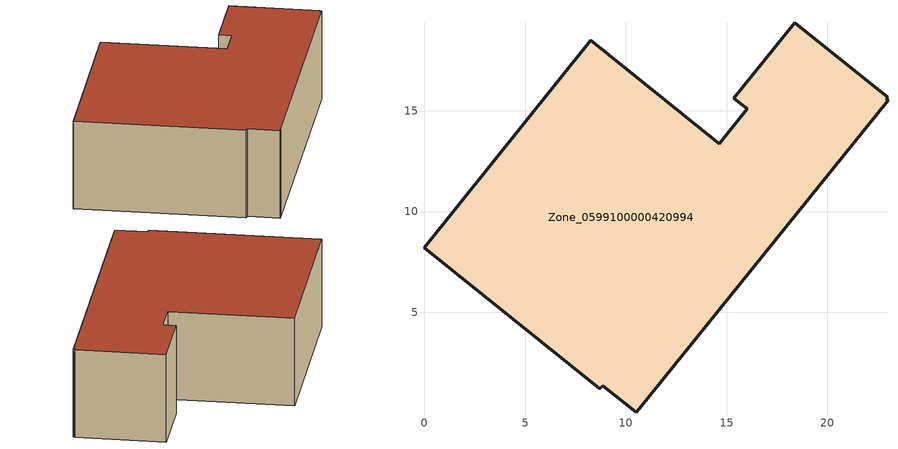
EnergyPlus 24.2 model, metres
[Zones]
Zone_0599100000420994
 floor ground (C_G): 23.02,15.52 10.67,0.2 10.53,0.03 8.84,1.35 8.71,1.21 0,8.21 8.25,18.5 14.63,13.36 16.02,15.09 15.37,15.62 18.4,19.38 23.01,15.68 22.93,15.59 z0
 wall outside (C_F): 15.37,15.62 16.02,15.09 14.63,13.36 8.25,18.5 0,8.21 8.71,1.21 8.84,1.35 10.53,0.03 10.67,0.2 23.02,15.52 22.93,15.59 23.01,15.68 18.4,19.38 15.37,15.62 z0:6.07
 roof outside (C_R): 22.93,15.59 23.01,15.68 18.4,19.38 15.37,15.62 16.02,15.09 14.63,13.36 8.25,18.5 0,8.21 8.71,1.21 8.84,1.35 10.53,0.03 10.67,0.2 23.02,15.52 z6.07
[BUILDING]
Pand.0599100000420994: North Axis=0; Terrain=City; Loads Convergence Tolerance Value=0.04; Temperature Convergence Tolerance Value=0.4; Solar Distribution=FullExterior; Maximum Number of Warmup Days=25; Minimum Number of Warmup Days=1
[Site:Location]
Rotterdam.The.Hague.AP_ZH_NLD Design_Conditions: Latitude=51.96; Longitude=4.45; Time Zone=1; Elevation=-4.5
[SITE:GROUNDTEMPERATURE:BUILDINGSURFACE]
18, 18, 18, 18, 18, 18, 18, 18, 18, 18, 18, 18
[MATERIAL] Thermal Absorptance=0.9; Solar Absorptance=0.7; Visible Absorptance=0.7
Name | Roughness | Thickness | Conductivity | Density | Specific Heat
G.D.1992-2005 | MediumSmooth | 0.15 | 0.06 | 540 | 1210
F.D.1992-2005 | Rough | 0.3 | 0.12 | 1920 | 840
R.D.1992-2005 | MediumRough | 0.2 | 0.08 | 1500 | 1000
[CONSTRUCTION]
C_G: G.D.1992-2005
C_F: F.D.1992-2005
C_R: R.D.1992-2005
[ZONE]
Zone_0599100000420994: Type=1; Multiplier=1; Ceiling Height=Autocalculate; Volume=Autocalculate; Floor Area=autocalculate; Part of Total Floor Area=Yes
[ZONEINFILTRATION:DESIGNFLOWRATE]
Infil_Zone_0599100000420994: Zone or ZoneList or Space or SpaceList=Zone_0599100000420994; Schedule=AlwaysOn; Design Flow Rate Calculation Method=Flow/Area; Flow Rate per Floor Area=0.0021; Constant Term Coefficient=1; Temperature Term Coefficient=0; Velocity Term Coefficient=0; Velocity Squared Term Coefficient=0
[HVACTEMPLATE:ZONE:IDEALLOADSAIRSYSTEM]
Zone_0599100000420994: Maximum Heating Supply Air Temperature=50; Minimum Cooling Supply Air Temperature=13; Maximum Heating Supply Air Humidity Ratio=0.0156; Minimum Cooling Supply Air Humidity Ratio=0.0077; Heating Limit=NoLimit; Cooling Limit=NoLimit; Dehumidification Control Type=ConstantSensibleHeatRatio; Cooling Sensible Heat Ratio=0.7; Dehumidification Setpoint=60; Humidification Control Type=None; Humidification Setpoint=30; Outdoor Air Method=None; Outdoor Air Flow Rate per Person=0.00944; Outdoor Air Flow Rate per Zone Floor Area=0; Outdoor Air Flow Rate per Zone=0; Demand Controlled Ventilation Type=None; Outdoor Air Economizer Type=NoEconomizer; Heat Recovery Type=None; Sensible Heat Recovery Effectiveness=0.7; Latent Heat Recovery Effectiveness=0.65
[ZONECONTROL:THERMOSTAT]
ThermostatControl_Zone_0599100000420994: Zone or ZoneList=Zone_0599100000420994; Control Type Schedule=DualSetpointControlType; Control 1=Thermostat_Zone_0599100000420994; Temperature Difference Between Cutout And Setpoint=0
[THERMOSTATSETPOINT:DUALSETPOINT]
Thermostat_Zone_0599100000420994: Heating Setpoint Temperature Schedule=HeatingSetpoint_Zone_0599100000420994; Cooling Setpoint Temperature Schedule=CoolingSetpoint_Zone_0599100000420994
[SCHEDULE:COMPACT]
HeatingSetpoint_Zone_0599100000420994: Through: 12/31, For: AllDays, Until: 24:00, 21
CoolingSetpoint_Zone_0599100000420994: Through: 12/31, For: AllDays, Until: 24:00, 24
DualSetpointControlType: Through: 12/31, For: AllDays, Until: 24:00, 4
AlwaysOn: Through: 12/31, For: AllDays, Until: 24:00, 1
